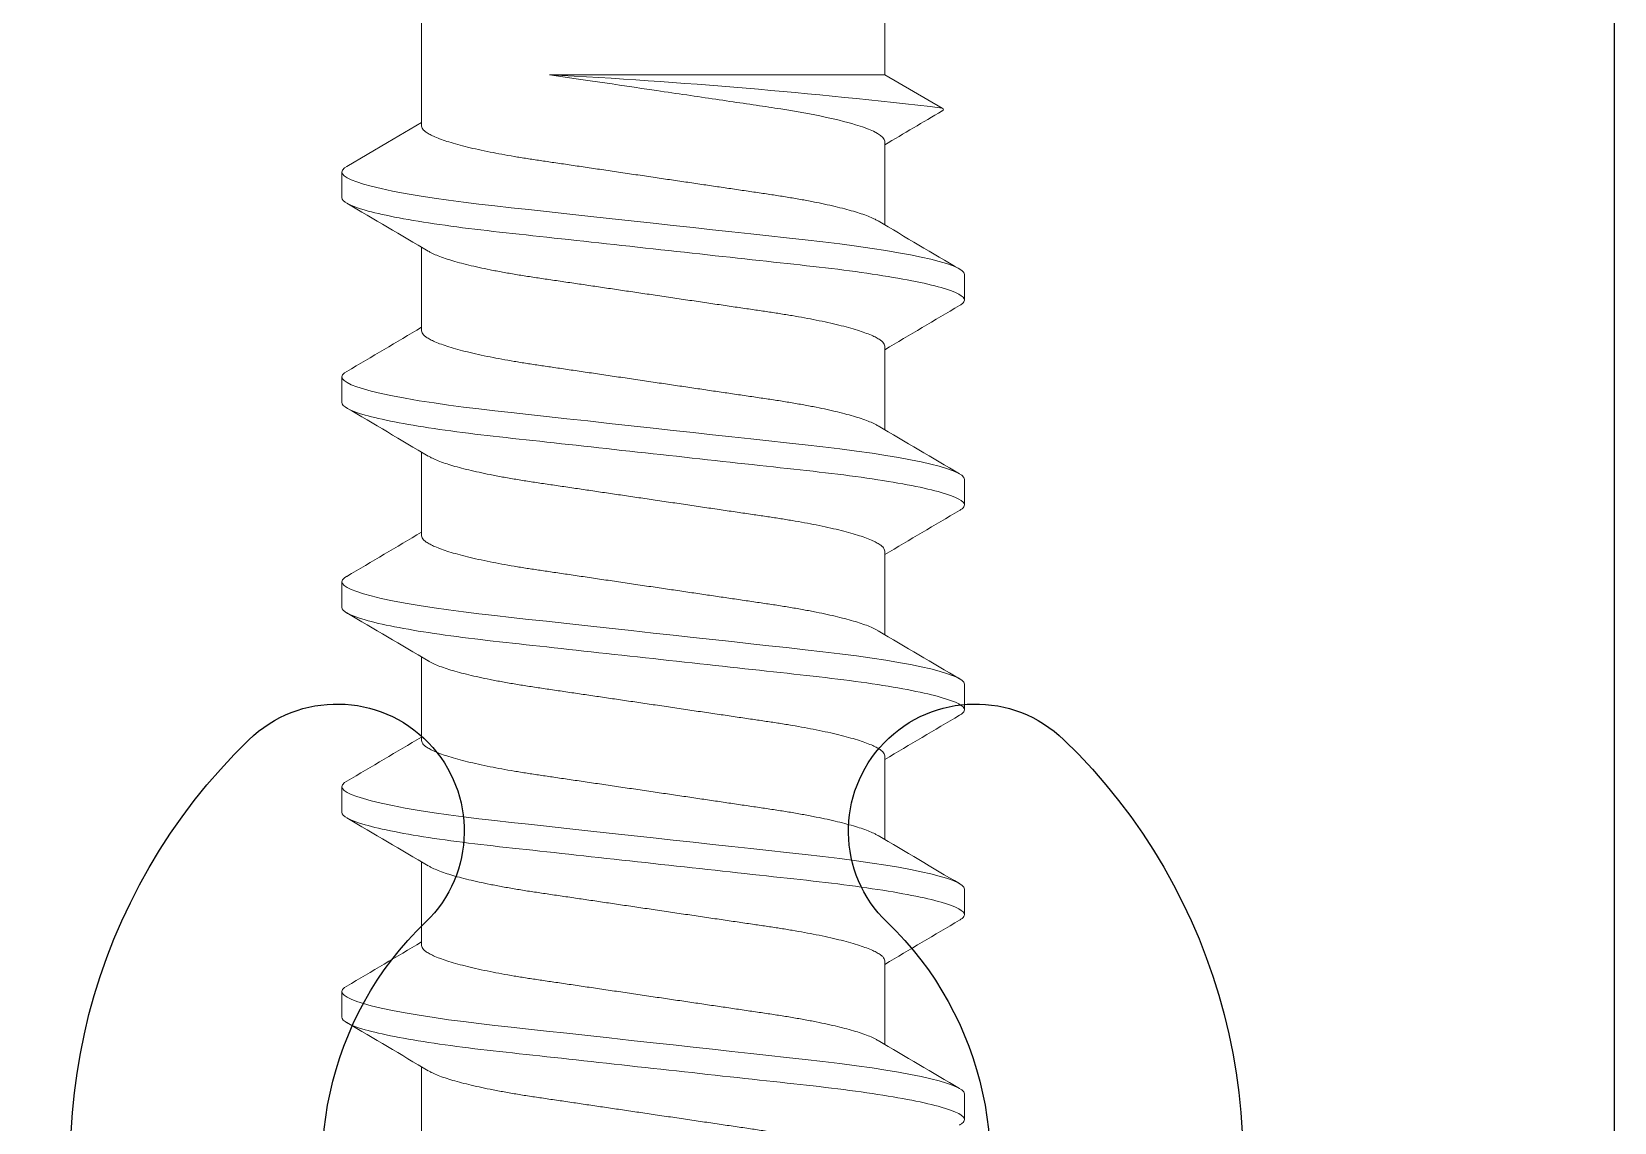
# Model space of a CAD drawing. Extents: x -82 to 113, y -82 to 93.
# Drawn here: x 6.5046 to 6.8909, y 88.2895 to 88.5556 of the extents above; entities that cross this region are included whole.
import ezdxf

# ---------------------------------------------------------------- set-up
doc = ezdxf.new("R2010")
doc.units = 0
doc.header["$MEASUREMENT"] = 0
doc.layers.get('0').update_dxf_attribs({"linetype": 'CONTINUOUS'})
doc.layers.add('Ballons', color=7, linetype='CONTINUOUS')
doc.layers.add('FRAME', color=1, linetype='CONTINUOUS')

# ---------------------------------------------------------------- blocks, each defined once
blk = doc.blocks.new('20355')
at = {"color": 7, "linetype": 'Continuous', "lineweight": 15}
for p, q in [((0.4342983944445109, 0.07598660130091162), (0.4280494863278079, 0.0759866012078021)), ((0.4842895713943562, 0.07598660204584462), (0.4780406632777101, 0.07598660195272089)), ((0.53428074834423, 0.07598660279076341), (0.5280318695554058, 0.07598660269763968)), ((0.5842719546219257, 0.0759866035356822), (0.578023017177486, 0.07598660344257269)), ((0.634263102244006, 0.07598660428061521), (0.6280142234551818, 0.07598660418749148)), ((0.4168143210555968, 0.05652674139855662), (-8.423057806794532e-10, 0.05652673518756046)), ((0.4668055273332925, 0.05652674214347542), (0.4464060922948647, 0.05652674183949102)), ((0.5167966749553727, 0.05652674288839421), (0.4963972399168881, 0.05652674258442403)), ((0.5667878812330684, 0.05652674363332721), (0.5463884461945838, 0.05652674332934282)), ((0.6167790288550918, 0.05652674437824601), (0.5963796524722795, 0.05652674407427583)), ((0.6667702351327875, 0.0565267451231648), (0.6463708000943598, 0.05652674481919462)), ((0.4043165375176727, 0.02526254465320221), (0.404316538736424, -0.05652672841151229)), ((8.423057806794532e-10, -0.05652673518754625), (0.404316538736424, -0.05652672841151229)), ((0.404316538736424, -0.05652672841151229), (0.4124272328839993, -0.07057488720502647)), ((0.4205379588424591, -0.0565267289210567), (0.4409376578312845, -0.05652672861708652)), ((0.4705291357923329, -0.05652672817613791), (0.4909285708307891, -0.05652672787216773)), ((0.5205203127422067, -0.05652672743121911), (0.5409197477806629, -0.05652672712724893)), ((0.5705115190199024, -0.05652672668628611), (0.5909108954027147, -0.05652672638231593)), ((0.6205026666419542, -0.05652672594136732), (0.6409021016804104, -0.05652672563739713)), ((0.4530450917312407, -0.07598658807850711), (0.4592939705200934, -0.07598658798538338)), ((0.503036239353321, -0.07598658733357411), (0.5092851767978175, -0.07598658724046459)), ((0.5530274456310167, -0.07598658658865531), (0.5592763244198693, -0.07598658649553158)), ((0.6030186519087124, -0.07598658584373652), (0.609267530697565, -0.07598658575061279)), ((0.6530097995307642, -0.07598658509880352), (0.6592586783196168, -0.075986585005694))]:
    blk.add_line(p, q, dxfattribs=at)
at = {"color": 7, "linetype": 'Continuous', "lineweight": 15, "flags": 128}
for points in [[(0.42671597965915, 0.07480295233422396), (0.4208356637440147, 0.0648011241985671), (0.4159386216527992, 0.05652674138549685)], [(0.4267135747784891, 0.07476025102702977), (0.427046797470922, 0.07530363689673436), (0.4275603276063293, 0.07581832549641376), (0.4280494863278079, 0.0759866012078021), (0.4284931576037252, 0.07584772665072137), (0.4289571237359269, 0.07542356571661912), (0.4294394490883633, 0.07470493146556123), (0.429937816763271, 0.07368573837470649), (0.430449704568133, 0.072363324944277), (0.4309722090486332, 0.07073868832011954), (0.4315023387669896, 0.06881657960917664), (0.4320904202672011, 0.06636898233705324), (0.4326794109347816, 0.06358835299525367), (0.4332649702519689, 0.06049618154443692), (0.4338427283730368, 0.05711844876786643), (0.4344085794027137, 0.05348487474590513), (0.4349093813237062, 0.04998704454179403), (0.4353945515185558, 0.04633075245541818), (0.4358617144333152, 0.04254282244487229), (0.4363089051036866, 0.03865032775476607), (0.4367496143274536, 0.03463479185815288), (0.4372103251278077, 0.03043310678393141), (0.4376897177525905, 0.0260608822647157), (0.4382360071458891, 0.02107883520260145), (0.4387988081044796, 0.01594602481165452), (0.4393743959947471, 0.010696848959725), (0.4399586355933138, 0.00536847516069372), (0.4405472743656276, 6.564647492268705e-09), (0.4410825364967081, -0.004881477691171199), (0.4416144845836243, -0.00973280561525769), (0.4421398632377702, -0.01452443905132839), (0.4426556223653222, -0.01922804778274667), (0.4431587998560929, -0.02381705438838821), (0.4436467562057089, -0.02826709478112832), (0.4441170572048065, -0.03255641138392207), (0.4446116123150432, -0.03706657930827362), (0.4450965185693576, -0.04138481130921434), (0.4456050630454627, -0.04558281757419991), (0.4461359259909727, -0.04962809554578484), (0.446685998656335, -0.05348486161661015), (0.4471998514548545, -0.05679821249540851), (0.4477238516762441, -0.05990244867945194), (0.4482549198990569, -0.0627748960972383), (0.4487898593904447, -0.06539533688236077), (0.4493253267785349, -0.06774648228446267), (0.4498580666751479, -0.06981435759693966), (0.4503847650362616, -0.07158856610737985), (0.4509534608343131, -0.07319317182920315), (0.4515071994382538, -0.07443090850824774), (0.4520423735261261, -0.07530362379731059), (0.452555903676938, -0.07581831238169912), (0.4530450917312407, -0.07598658807850711), (0.4530450917312407, -0.07598658807850711)], [(0.4767051036621979, 0.07476086032423268), (0.4770379744207673, 0.07530363764165315), (0.4775515045562315, 0.07581832624134677), (0.4780406632777101, 0.07598660195272089), (0.4784843345536274, 0.07584772739564016), (0.4789483006857722, 0.07542356646153792), (0.4794306260382371, 0.07470493221049423), (0.4799289937131448, 0.07368573911963949), (0.4804408815180068, 0.07236332568919579), (0.4809633859985354, 0.07073868906505254), (0.4814935157168634, 0.06881658035410965), (0.4820815972170749, 0.06636898308197203), (0.4826706172124773, 0.06358835374017247), (0.483256147201871, 0.06049618228936993), (0.483833905322939, 0.05711844951278522), (0.4843997563525875, 0.05348487549082392), (0.4849005582736083, 0.04998704528671283), (0.4853857284684295, 0.04633075320033697), (0.4858529207110109, 0.04254282318979108), (0.4863000820535603, 0.03865032849968486), (0.486740791277299, 0.03463479260307167), (0.4872015020776814, 0.0304331075288502), (0.4876809240302862, 0.02606088300964871), (0.4882271840957344, 0.02107883594752025), (0.4887899850543818, 0.01594602555658753), (0.4893655729446493, 0.0106968497046438), (0.4899498125431876, 0.005368475905612513), (0.4905384513155298, 7.309566285584879e-09), (0.4910737134466103, -0.004881476946252405), (0.4916056615334981, -0.009732804870338896), (0.4921310401876724, -0.01452443830640959), (0.4926467993152244, -0.01922804703781367), (0.4931500061337886, -0.02381705364345521), (0.4936379038277892, -0.02826709403620953), (0.4941082634825307, -0.03255641063898906), (0.4946027892648885, -0.03706657856335482), (0.495087695519203, -0.04138481056429555), (0.4955962399953364, -0.04558281682928111), (0.4961270736130245, -0.04962809480086605), (0.4966772049340307, -0.05348486087169135), (0.4971910284047283, -0.05679821175048971), (0.4977150579539682, -0.05990244793451893), (0.4982461261767526, -0.0627748953523195), (0.4987810070124681, -0.06539533613744197), (0.4993165330562306, -0.06774648153952967), (0.4998492436250501, -0.06981435685202086), (0.5003759713139573, -0.07158856536244684), (0.5009446377841869, -0.07319317108427015), (0.5014983470602772, -0.07443090776332895), (0.5020335798038218, -0.0753036230523918), (0.5025471099546337, -0.07581831163678032), (0.503036239353321, -0.07598658733357411), (0.503036239353321, -0.07598658733357411)], [(0.5266962806121, 0.07476086106916568), (0.5270291513706411, 0.07530363838657195), (0.5275426815061053, 0.07581832698626556), (0.5280318695554058, 0.07598660269763968), (0.5284754821756792, 0.07584772814055896), (0.5289395069634963, 0.07542356720645671), (0.5294217736602889, 0.07470493295541303), (0.5299201706630186, 0.07368573986455829), (0.530432058467909, 0.0723633264341288), (0.5309545629484091, 0.07073868980997133), (0.5314846926667656, 0.06881658109902844), (0.5320727741669486, 0.06636898382689083), (0.5326617941623226, 0.06358835448509126), (0.5332473534795668, 0.06049618303428872), (0.5338251116006347, 0.05711845025771822), (0.5343909626302832, 0.05348487623575693), (0.534891764551304, 0.04998704603164583), (0.5353769054182749, 0.04633075394525576), (0.5358440976609131, 0.04254282393472408), (0.5362912296756122, 0.03865032924460365), (0.5367319682272012, 0.03463479334800468), (0.5371927083553771, 0.03043310827376899), (0.5376721009801599, 0.0260608837545675), (0.5382183610456082, 0.02107883669243904), (0.5387811620042555, 0.01594602630150632), (0.5393567498944947, 0.01069685044956259), (0.5399410188208833, 0.005368476650545517), (0.5405296282654035, 8.054485078901052e-09), (0.541064919724306, -0.004881476201319401), (0.5415968678112222, -0.009732804125405892), (0.5421222464653681, -0.01452443756147659), (0.5426380055929201, -0.01922804629289487), (0.5431411537558404, -0.02381705289853642), (0.5436291101054849, -0.02826709329127652), (0.5440994111045541, -0.03255640989407027), (0.5445939368869688, -0.03706657781843603), (0.5450788431412548, -0.04138480981936254), (0.5455874462730321, -0.04558281608436232), (0.5461182798907203, -0.04962809405594726), (0.5466683525560825, -0.05348486012675835), (0.547182234682424, -0.05679821100557092), (0.54770620557602, -0.05990244718960014), (0.5482372737988328, -0.06277489460740071), (0.5487722132901638, -0.06539533539250897), (0.5493076806783108, -0.06774648079461087), (0.5498403912471019, -0.06981435610708786), (0.5503671189360375, -0.07158856461752805), (0.5509358440618826, -0.07319317033935135), (0.5514895533380297, -0.07443090701841015), (0.552024727425902, -0.075303622307473), (0.5525382575766855, -0.07581831089186153), (0.5530274456310167, -0.07598658658865531), (0.5530274456310167, -0.07598658658865531)], [(0.5766874868897958, 0.07476086181408448), (0.5770203576483368, 0.07530363913150495), (0.577533887783801, 0.07581832773118435), (0.578023017177486, 0.07598660344257269), (0.5784666884533749, 0.07584772888549196), (0.5789306545855482, 0.07542356795138971), (0.5794129799379846, 0.07470493370033182), (0.5799113769407143, 0.07368574060947708), (0.5804232060899608, 0.07236332717904759), (0.5809457692261049, 0.07073869055489013), (0.581475840288789, 0.06881658184394723), (0.5820639217890005, 0.06636898457182383), (0.5826529417844029, 0.06358835523002426), (0.5832385011016186, 0.06049618377920751), (0.583816259222715, 0.05711845100263702), (0.5843821102523634, 0.05348487698067572), (0.5848829121733274, 0.04998704677656463), (0.5853681116959706, 0.04633075469018877), (0.5858352452829649, 0.04254282467964288), (0.5862824359533079, 0.03865032998953666), (0.5867231745048969, 0.03463479409292347), (0.5871838559774574, 0.030433109018702), (0.5876632486022402, 0.02606088449948629), (0.5882095673233323, 0.02107883743737204), (0.5887723682819512, 0.01594602704642512), (0.5893479561721904, 0.01069685119449559), (0.5899321664429351, 0.005368477395464311), (0.5905208345430992, 8.799418083071942e-09), (0.5910560673463863, -0.004881475456400608), (0.591588015433274, -0.009732803380487098), (0.5921133940873915, -0.0145244368165578), (0.5926291532149719, -0.01922804554797608), (0.5931323600335361, -0.02381705215361762), (0.5936203163831806, -0.02826709254635773), (0.5940906173822782, -0.03255640914915148), (0.5945851431646645, -0.03706657707350303), (0.5950700494189505, -0.04138480907444375), (0.5955785938951124, -0.04558281533942932), (0.596109486168416, -0.04962809331101425), (0.5966595588338066, -0.05348485938183956), (0.5971733823044758, -0.05679821026063792), (0.5976974118537157, -0.05990244644466713), (0.5982284800765285, -0.0627748938624677), (0.5987634195678595, -0.06539533464759018), (0.5992988869560065, -0.06774648004967787), (0.5998315975247976, -0.06981435536216907), (0.6003583252137332, -0.07158856387260926), (0.6009269916839344, -0.07319316959443256), (0.6014807596157254, -0.07443090627347715), (0.6020159337035977, -0.07530362156254), (0.6025294638543812, -0.07581831014692852), (0.6030186519087124, -0.07598658584373652), (0.6030186519087124, -0.07598658584373652)], [(0.6266786345118476, 0.07476086255900327), (0.627011505270417, 0.07530363987642374), (0.6275250354058244, 0.07581832847611736), (0.6280142234551818, 0.07598660418749148), (0.6284578947310706, 0.07584772963041075), (0.6289218608632439, 0.07542356869630851), (0.6294041862157087, 0.07470493444526483), (0.6299025245627945, 0.07368574135441008), (0.6304144123676565, 0.07236332792396638), (0.6309369168481567, 0.07073869129982313), (0.6314670465664847, 0.06881658258888024), (0.6320551280666962, 0.06636898531674262), (0.6326441480620986, 0.06358835597494306), (0.6332297073793143, 0.06049618452414052), (0.6338074655004107, 0.05711845174755581), (0.6343733165300591, 0.05348487772559452), (0.6348741184510232, 0.04998704752148342), (0.6353592593180508, 0.04633075543510756), (0.6358264515606891, 0.04254282542456167), (0.6362736422310036, 0.03865033073445545), (0.6367143221269771, 0.03463479483784226), (0.6371750622551531, 0.03043310976362079), (0.6376544548799359, 0.0260608852444193), (0.6382007149453841, 0.02107883818229084), (0.6387635159040315, 0.01594602779135812), (0.6393391037942706, 0.01069685193941439), (0.6399233727206308, 0.005368478140383104), (0.6405119821651226, 9.544336876388115e-09), (0.641047273624082, -0.004881474711481815), (0.6415792217109697, -0.009732802635568305), (0.6421046003650872, -0.014524436071639), (0.642620359492696, -0.01922804480304308), (0.6431235076555879, -0.02381705140868462), (0.6436114640052608, -0.02826709180143894), (0.64408176500433, -0.03255640840421847), (0.6445763494423602, -0.03706657632858423), (0.6450612556966746, -0.04138480832952496), (0.6455698001728081, -0.04558281459451052), (0.6461006337904962, -0.04962809256609546), (0.64665070645583, -0.05348485863692076), (0.6471645885821715, -0.05679820951571912), (0.647688559475796, -0.05990244569974834), (0.6482196276985519, -0.06277489311754891), (0.6487545671899397, -0.06539533390267138), (0.6492900345780868, -0.06774647930475908), (0.6498228038025218, -0.06981435461725027), (0.650349472835785, -0.07158856312767625), (0.6509181979616301, -0.07319316884949956), (0.6514719072377488, -0.07443090552855836), (0.6520071399812934, -0.07530362081762121), (0.652520611476433, -0.07581830940200973), (0.6530097995307642, -0.07598658509880352), (0.6530097995307642, -0.07598658509880352)], [(0.4124272328839993, -0.07057488720502647), (0.4125849872354479, -0.07078199294157628), (0.4127456743670734, -0.07086218986529502), (0.4129100861300685, -0.07081442950658356), (0.4130767561333073, -0.07063786135866224), (0.4131373474095597, -0.07052767673482663)]]:
    blk.add_lwpolyline(points, dxfattribs=at)
at = {"color": 7, "linetype": 'Continuous', "lineweight": 15}
for centre, radius, start, end in [((3.950664086767091, 2.134790810009804), 4.074187176068519, 210.3724644400422, 210.6974167952904), ((-3.137927356165761, 2.193385494482101), 4.189746358580114, 329.3347694640082, 329.6249083906553), ((3.998131282663735, 2.133307157005746), 4.071259430536352, 210.3724101308716, 210.6975963778905), ((-3.084870395662193, 2.191583935309595), 4.186190429628003, 329.3345779057491, 329.6249634931722), ((4.05826004814628, 2.139287016240246), 4.083029260232426, 210.3728788266261, 210.6971276821357), ((-3.039296246169499, 2.194187882412336), 4.191317881105404, 329.3347555278266, 329.6247858710908), ((4.100031762326239, 2.134438599903575), 4.073486385000523, 210.3724990199475, 210.6975074888119), ((-2.986608110919576, 2.192586391643374), 4.188181291119223, 329.334783583213, 329.625030727383), ((4.151239751147926, 2.135146015319691), 4.074893854804303, 210.3724300851191, 210.6973258766211), ((1.90923714109789, 0.104361685329053), 1.506997911656548, 183.0087171146988, 186.6660845786359), ((3.724606073505015, -2.015752133251638), 3.840529266729771, 149.3265356551774, 149.5691526368848), ((-2.910899728826308, -2.044895750817318), 3.89723245634485, 30.36495558921576, 30.70495009202316), ((4.076613263186545, -2.194187866950244), 4.191317881095722, 149.3347555278266, 149.6247858710914), ((-3.015708818750284, -2.136199488007662), 4.076952277003071, 30.37263716815545, 30.69736934060961), ((4.126604440146735, -2.194187866211337), 4.191317881107646, 149.3347555278266, 149.6247858710914), ((-2.97050053722046, -2.139020782516894), 4.08250527878244, 30.37285801822129, 30.69714849053656), ((4.167357166020764, -2.188741590136686), 4.180593577097903, 149.3343835255994, 149.6251578733167), ((-2.912296442866364, -2.134176225593478), 4.07297000276562, 30.37247841716533, 30.69752809159603), ((4.226586794046455, -2.194187864721499), 4.191317881107645, 149.3347555278266, 149.6247858710914), ((-2.870518183350669, -2.139020781044678), 4.082505278817208, 30.37285801822402, 30.69714849053565)]:
    blk.add_arc(centre, radius, start, end, dxfattribs=at)
for points, knots in [([(0.4342983857945057, 0.07598660192594764), (0.4352003364849963, 0.07598660183671768), (0.4362517033635811, 0.0741372615970306), (0.4384543890491273, 0.06643429671899526), (0.4395995643702406, 0.06058868375932036), (0.4411864208780685, 0.04993296934051727), (0.441693735842648, 0.04607973038541502), (0.4426415666032995, 0.0380431184808856), (0.4430825855303056, 0.03386800320623706), (0.4445670298356958, 0.02032987300287914), (0.4456799240013538, 0.01018027960806478), (0.4479124404028028, -0.0101802671729132), (0.4490253345643396, -0.02032986053015406), (0.4505097788594696, -0.03386799064006141), (0.4509507977824967, -0.03804310587932491), (0.4518986285507651, -0.04607971774589714), (0.4524059435186416, -0.04993295667395614), (0.4539928000337738, -0.06058867098883525), (0.4551379753562799, -0.06643428384762728), (0.457340661036767, -0.07413724850347592), (0.4583920279089, -0.07598658862386287), (0.4592939785911199, -0.0759865886104194)], [0, 0, 0, 0, 0.125, 0.125, 0.25, 0.25, 0.3125, 0.3125, 0.375, 0.375, 0.5, 0.5, 0.6250000000000001, 0.6250000000000001, 0.6875000000000001, 0.6875000000000001, 0.7500000000000001, 0.7500000000000001, 0.8750000000000001, 0.8750000000000001, 1, 1, 1, 1]), ([(0.484289566976372, 0.07598660267086643), (0.4851915176643615, 0.07598660263187185), (0.4862428845419799, 0.07413726244377017), (0.488445570229203, 0.0664342976472625), (0.4895907455530164, 0.06058868471676249), (0.4911776020663297, 0.04993297031730037), (0.491684917032984, 0.0460797313647987), (0.4926327477978418, 0.03804311945887662), (0.4930737667243079, 0.03386800418824976), (0.4945582110291866, 0.02032987398959563), (0.4956711051957541, 0.01018028058629739), (0.4979036216011536, -0.01018026623057722), (0.4990165157656463, -0.0203298596146908), (0.5005009600652954, -0.03386798976561067), (0.5009419789897436, -0.03804310501816133), (0.5018898097584952, -0.04607971690469981), (0.5023971247268264, -0.04993295584338853), (0.5039839812438913, -0.0605886701897731), (0.5051291565683869, -0.06643428306875876), (0.5073318422530235, -0.07413724775176433), (0.508383209127345, -0.07598658787892987), (0.5092851598111281, -0.07598658786550061)], [0, 0, 0, 0, 0.1249999999999999, 0.1249999999999999, 0.2499999999999998, 0.2499999999999998, 0.3124999999999998, 0.3124999999999998, 0.3749999999999998, 0.3749999999999998, 0.4999999999999998, 0.4999999999999998, 0.6249999999999998, 0.6249999999999998, 0.6874999999999999, 0.6874999999999999, 0.7499999999999999, 0.7499999999999999, 0.875, 0.875, 1, 1, 1, 1]), ([(0.5342807481582099, 0.07598660341579944), (0.5351826988437836, 0.07598660342702601), (0.5362340657203788, 0.07413726329049553), (0.5384367514093071, 0.06643429857554395), (0.5395819267357922, 0.06058868567420461), (0.5411687832546193, 0.04993297129408347), (0.5416760982232915, 0.04607973234418239), (0.5426239289923842, 0.03804312043686764), (0.5430649479183103, 0.03386800517026245), (0.5445493922226774, 0.02032987497631211), (0.5456622863902112, 0.01018028156451578), (0.547894802799533, -0.01018026528824123), (0.5490076969669531, -0.02032985869922754), (0.5504921412710928, -0.03386798889115994), (0.5509331601969336, -0.03804310415699774), (0.5518809909662536, -0.04607971606351668), (0.5523883059350112, -0.04993295501283512), (0.5539751624539804, -0.06058866939071095), (0.5551203377804654, -0.06643428228987602), (0.5573230234693369, -0.07413724700005275), (0.5583743903457616, -0.07598658713401107), (0.5592763410311363, -0.0759865871205676)], [0, 0, 0, 0, 0.1250000000000001, 0.1250000000000001, 0.2500000000000003, 0.2500000000000003, 0.3125000000000002, 0.3125000000000002, 0.3750000000000002, 0.3750000000000002, 0.5000000000000002, 0.5000000000000002, 0.6250000000000002, 0.6250000000000002, 0.6875000000000002, 0.6875000000000002, 0.7500000000000002, 0.7500000000000002, 0.8750000000000002, 0.8750000000000002, 1, 1, 1, 1]), ([(0.5842719296021812, 0.07598660416071823), (0.5851738803020794, 0.07598660387716905), (0.5862252471845864, 0.07413726343797578), (0.5884279328635955, 0.0664342982445163), (0.5895731081743065, 0.06058868517206406), (0.5911599646608465, 0.04993297067839819), (0.5916672796174964, 0.04607973171326307), (0.5926151103617769, 0.03804311981411956), (0.5930561292908862, 0.03386800452389593), (0.5945405735982945, 0.02032987430234812), (0.5956534677603145, 0.01018028094037504), (0.5978859841465578, -0.01018026570174868), (0.5989988782967259, -0.02032985895503714), (0.6004833225744619, -0.03386798890630871), (0.6009243414920036, -0.03804310409419998), (0.6018721722583109, -0.04607971588350779), (0.6023794872243684, -0.04993295477044057), (0.6039663437322247, -0.06058866896349002), (0.6051115190469432, -0.06643428174419341), (0.6073142047112015, -0.07413724629495277), (0.6083655715750922, -0.07598658638909228), (0.6092675222511446, -0.07598658637564881)], [0, 0, 0, 0, 0.1249999999999999, 0.1249999999999999, 0.2499999999999998, 0.2499999999999998, 0.3124999999999997, 0.3124999999999997, 0.3749999999999997, 0.3749999999999997, 0.4999999999999995, 0.4999999999999995, 0.6249999999999994, 0.6249999999999994, 0.6874999999999994, 0.6874999999999994, 0.7499999999999996, 0.7499999999999996, 0.8749999999999998, 0.8749999999999998, 1, 1, 1, 1]), ([(0.6342631105219425, 0.07598660490563702), (0.6351650612183732, 0.07598660501733434), (0.6362164280771765, 0.07413726498396045), (0.6384191137694586, 0.06643430043210685), (0.6395642891013438, 0.06058868758908886), (0.64115114563117, 0.04993297324767809), (0.6416584606039635, 0.04607973430296397), (0.6426062913814974, 0.03804312239283547), (0.6430473103063719, 0.03386800713428784), (0.6445317546097158, 0.0203298769497593), (0.6456446487790402, 0.01018028352098099), (0.6478771651962631, -0.01018026340356926), (0.648990059369595, -0.02032985686830102), (0.650474503682716, -0.03386798714225847), (0.650915522611399, -0.03804310243467057), (0.6518633533817138, -0.04607971438112202), (0.6523706683513808, -0.0499329533517141), (0.6539575248741301, -0.06058866779257244), (0.6551027002046226, -0.06643428073212476), (0.6573053859018785, -0.0741372454966438), (0.6583567527825949, -0.07598658564415928), (0.6592587034711528, -0.07598658563073002)], [0, 0, 0, 0, 0.1249999999999999, 0.1249999999999999, 0.2499999999999998, 0.2499999999999998, 0.3124999999999997, 0.3124999999999997, 0.3749999999999997, 0.3749999999999997, 0.4999999999999998, 0.4999999999999998, 0.6249999999999998, 0.6249999999999998, 0.6874999999999998, 0.6874999999999998, 0.7499999999999999, 0.7499999999999999, 0.8749999999999999, 0.8749999999999999, 1, 1, 1, 1]), ([(0.4399726551893366, -0.05487107416300319), (0.4398427461170229, -0.05465324347213141), (0.439514691144069, -0.05410316301878026), (0.438974517681487, -0.05287802031071465), (0.4383689178583552, -0.05127207705712067), (0.4377690048289651, -0.04941243975650877), (0.4371800310410947, -0.04734464281804662), (0.4365944872990326, -0.04504432116637247), (0.4360167508887685, -0.04253175269261078), (0.4354396619087879, -0.03977502312999093), (0.4348680008864392, -0.03678617652184357), (0.4343072837540944, -0.03358234007551175), (0.4337699354831841, -0.03025046489318584), (0.4332602996555295, -0.02678414625688674), (0.4327271122723459, -0.02316932532907856), (0.4321804925147603, -0.01945980070155429), (0.4316233198305781, -0.01568015462980554), (0.4310605485656538, -0.01186182783878564), (0.4304849509730673, -0.007957054688915832), (0.4299007473206871, -0.003993408551508537), (0.4293002666750567, 8.061227700295603e-05), (0.4286879144105455, 0.004234773814886239), (0.4280690091213728, 0.008434023396944212), (0.4274603427053023, 0.01256323875560383), (0.4268667963854966, 0.01658979908532388), (0.42629298897495, 0.02048384158786121), (0.4257522607842645, 0.02414944202648428), (0.4252469999075856, 0.02758705775248416), (0.424764168927851, 0.03082643276047747), (0.4242540280575042, 0.03395026613480923), (0.4237235006791025, 0.03695972749355292), (0.4231620525228266, 0.03988756375358093), (0.422572801535182, 0.04269483257363049), (0.4219591274895151, 0.04534001968329449), (0.4213373039876274, 0.0477434554404681), (0.4207124301597958, 0.04988269265436429), (0.4200898928119159, 0.05173955371698469), (0.4194862924225617, 0.05327142369972648), (0.4189060506875819, 0.0544891595784236), (0.4183522012961589, 0.05541106148831432), (0.4178173119175028, 0.05605639761213865), (0.4173026716032666, 0.0564538911087169), (0.4169762255088187, 0.05650258910384309), (0.4168143210555968, 0.05652674139855662)], [0, 0, 0, 0, 0.01679358696882447, 0.04240827542105716, 0.06818312441421996, 0.0925660290556951, 0.1169624706840342, 0.1413089107048787, 0.1655427252015657, 0.1896030428780315, 0.2148666065344953, 0.2398046481402562, 0.2643574432301309, 0.2885572543495509, 0.3130505195673046, 0.3379370189519944, 0.3617094181079563, 0.385725351927288, 0.4099273896177598, 0.4342551163082801, 0.4586462156452162, 0.4845135258516144, 0.5103052427483848, 0.5359472362474925, 0.5613679432358053, 0.5864996284119904, 0.611279540391068, 0.634270335885189, 0.6571123203248924, 0.6803180144503366, 0.703860433347831, 0.7276891134588782, 0.7532131543967221, 0.7789282671747804, 0.8047615827538753, 0.8306381802570689, 0.8564822756597011, 0.8822188047837252, 0.906320882849566, 0.9302034094766611, 0.9538108917258324, 0.9770920147367664, 0.9999999999999999, 0.9999999999999999, 0.9999999999999999, 0.9999999999999999]), ([(0.4473719161158272, 0.05486915541521853), (0.4475014678189382, 0.0546519202192286), (0.447829176720802, 0.05410241059612986), (0.4483689303886536, 0.05287800696635259), (0.4489745318231257, 0.05127209564599866), (0.4495744879767187, 0.04941245240091519), (0.4501634628820455, 0.04734465796971676), (0.450748959989113, 0.04504433256407481), (0.4513267085405914, 0.04253176616207099), (0.4519037942287696, 0.03977503628503598), (0.4524754560815722, 0.03678618975314407), (0.4530361733221184, 0.03358235332930803), (0.453573520357736, 0.03025047798443836), (0.454083160957623, 0.02678415996811623), (0.4546163303900244, 0.02316933551078648), (0.4551630180078519, 0.01945981966547095), (0.4557201112868086, 0.01568016170745068), (0.4562829608679237, 0.01186184704596371), (0.456858495337741, 0.00795706504065663), (0.4574426997757826, 0.003993418880639865), (0.4580432423688876, -8.059280990835305e-05), (0.4586555162914578, -0.004234767276543039), (0.4592745005068934, -0.00843400396260563), (0.4598831029100268, -0.01256322855115855), (0.4604766544891277, -0.01658978792104904), (0.4610505034916912, -0.02048382624239764), (0.4615912333567849, -0.02414942673853204), (0.4620964507707868, -0.02758704638056031), (0.462579277868258, -0.03082642171290217), (0.4630894774451804, -0.03395024869777785), (0.4636199455272276, -0.03695971645741736), (0.4641813984047758, -0.03988755207019778), (0.4647706950577799, -0.04269481746311499), (0.4653843523300907, -0.04534000697645979), (0.4660061967790909, -0.04774344038159484), (0.4666310029396357, -0.04988268238804494), (0.4672536172374748, -0.05173953788228403), (0.4678571504549893, -0.05327141170744198), (0.4684374132163214, -0.05448914608496125), (0.4689912413092259, -0.05541104888114035), (0.4695261949621283, -0.05605638364399113), (0.4700407732505596, -0.05645387813856928), (0.4703672273073494, -0.05650257595682717), (0.4705291357923329, -0.05652672817613791)], [0, 0, 0, 0, 0.0167472081198769, 0.04236308016114575, 0.06813914563636113, 0.09252322685814053, 0.1169208199125615, 0.1412683832786005, 0.1655033415259417, 0.1895647947646233, 0.2148295507722734, 0.2397687693657268, 0.2643227232610159, 0.2885236765262505, 0.3130180977398184, 0.3379057956387836, 0.3616792921927898, 0.3856963845423576, 0.4098995390499033, 0.4342284139234025, 0.458620690244456, 0.4844891954887066, 0.5102821553296161, 0.5359253336551553, 0.5613472404112658, 0.5864801361375269, 0.6112612176411358, 0.6342530752153961, 0.6570961377162794, 0.680302950506124, 0.7038464564081068, 0.7276762611488928, 0.753201531894971, 0.7789178583357429, 0.8047523931563073, 0.8306301861182774, 0.8564755270356006, 0.882213245270501, 0.9063164608695008, 0.9302001146677006, 0.9538087353517272, 0.9770909335604605, 1, 1, 1, 1]), ([(0.4899626883541544, -0.05486907546028874), (0.4898331597719334, -0.05465186035542047), (0.4895054897019406, -0.05410236859532347), (0.4889656791641812, -0.05287799441644836), (0.4883601453175572, -0.05127208049022158), (0.4877601688332049, -0.04941243880283253), (0.4871712114477589, -0.04734464233068536), (0.4865856635549051, -0.04504432032803152), (0.4860079271827829, -0.04253175206427784), (0.4854308422082454, -0.0397750220060118), (0.4848591646357079, -0.03678617821275054), (0.4842985097930352, -0.03358233507302089), (0.4837611031034044, -0.03025046622454397), (0.483251467098313, -0.02678414783497374), (0.4827183386892955, -0.02316931970183589), (0.4821716561089602, -0.0194598029017925), (0.4816145035966315, -0.01568015296990666), (0.4810517116150663, -0.01186183045501821), (0.4804761781307434, -0.007957048113496512), (0.4798919109774999, -0.003993411162724669), (0.479291447721522, 8.061361256750388e-05), (0.4786790893173531, 0.004234774273228936), (0.4780601900170609, 0.008434024679203844), (0.477451506236747, 0.01256323631308476), (0.4768580233751152, 0.01658980524791787), (0.476284152985869, 0.0204838393496658), (0.475743440949401, 0.02414944320153722), (0.4752381760298761, 0.02758705838668618), (0.4747553461026826, 0.03082643353549486), (0.4742452049457597, 0.03395026687148572), (0.4737146776457735, 0.03695972824073124), (0.4731532294678118, 0.03988756449784603), (0.4725639784864768, 0.04269483331873403), (0.471950304438792, 0.04534002042817065), (0.4713284809384959, 0.0477434561854011), (0.4707036071062305, 0.04988269339928308), (0.470081069774551, 0.05173955446191769), (0.4694774693262502, 0.05327142444461685), (0.4688972277969867, 0.05448916032345608), (0.4683433776581296, 0.05541106223284942), (0.4678084910216853, 0.05605639835853538), (0.4672938408555183, 0.05645389171822046), (0.466967419456978, 0.0565025898119984), (0.4668055273332925, 0.05652674214347542)], [0, 0, 0, 0, 0.01674559102140189, 0.04236153047166103, 0.06813761265077502, 0.09252173392424135, 0.1169193670525429, 0.141266996131317, 0.1655019941854056, 0.1895634869458465, 0.214828284451722, 0.2397675199518047, 0.2643215375045893, 0.2885225305207169, 0.3130169687540183, 0.3379047075318781, 0.3616782677101372, 0.385695374445777, 0.4098985687078312, 0.4342275092263994, 0.4586197998023853, 0.4844883733446261, 0.5102813498853308, 0.5359245957160185, 0.5613465192600409, 0.5864794562679423, 0.6112605784753247, 0.6342524968189326, 0.6570955968403269, 0.6803024243107114, 0.7038459929984768, 0.7276758368805317, 0.7532011243892601, 0.7789174930699774, 0.8047520703246482, 0.8306299316172676, 0.8564752892219525, 0.8822130752945903, 0.9063163304839456, 0.9302000235118631, 0.9538086587289403, 0.9770909187686925, 1, 1, 1, 1]), ([(0.4973630637379074, 0.05486915616015153), (0.4974926137247166, 0.05465192087719117), (0.4978203184811889, 0.05410241070551081), (0.4983601183657527, 0.05287800874802429), (0.4989657051745837, 0.0512720961980051), (0.499565668526543, 0.04941245342884315), (0.5001546291082946, 0.04734465703977264), (0.5007401773058291, 0.04504433513864115), (0.5013179093035376, 0.04253176638947309), (0.5018950114288145, 0.03977503911259817), (0.502466621274408, 0.03678618821420798), (0.5030273577290814, 0.03358235489608319), (0.5035646797364848, 0.03025047566470107), (0.5040744008943534, 0.02678416802393713), (0.5046074444856004, 0.02316932866236243), (0.5051542077700901, 0.0194598231838512), (0.5057112955875311, 0.01568016488479884), (0.5062740937338219, 0.01186184296672366), (0.5068496676753966, 0.007957065048600498), (0.5074339398601353, 0.003993428902973051), (0.5080343409443913, -8.060503334661462e-05), (0.5086467723807573, -0.00423475350905278), (0.5092656141809755, -0.00843401241098718), (0.5098742817774848, -0.01256322738319682), (0.5104678855422264, -0.01658977995194277), (0.5110416354182234, -0.02048383018812672), (0.5115823646942772, -0.02414943013586424), (0.512087673279126, -0.02758704152343228), (0.5125704891060252, -0.0308264193604515), (0.5130806451399792, -0.03395024998835083), (0.5136111255511651, -0.0369597153830199), (0.5141725725084711, -0.03988755160352753), (0.5147618805365823, -0.04269481494463889), (0.5153754967493569, -0.04534000752225609), (0.5159973205520032, -0.04774344285118559), (0.5166222515621257, -0.04988267602934116), (0.5172447321339462, -0.05173954101626066), (0.5178483304438828, -0.05327141057398421), (0.5184286321581908, -0.05448914413179295), (0.5189824198135113, -0.05541104823204535), (0.5195173252460279, -0.05605638351804032), (0.5200319613736042, -0.05645387717230221), (0.52035840801679, -0.05650257514676582), (0.5205203127422067, -0.05652672743121911)], [0, 0, 0, 0, 0.01674720769571737, 0.04236310442221104, 0.06813916924459143, 0.09252324984879086, 0.1169208422852896, 0.1412684307556606, 0.1655033883891988, 0.1895648410184717, 0.2148295717144396, 0.239768789676253, 0.2643227429496597, 0.2885237182567145, 0.3130180924248626, 0.3379058136539236, 0.3616793096058142, 0.3856963762843155, 0.40989955561269, 0.434228455554025, 0.458620679638205, 0.4844892358445524, 0.5102821437014293, 0.5359253467628082, 0.5613472778446604, 0.5864801240894232, 0.6112612049653972, 0.6342531079674745, 0.6570961698898075, 0.6803029586544846, 0.7038464639601768, 0.7276762680974211, 0.7532015381970161, 0.778917838464769, 0.8047523726310175, 0.8306302165896556, 0.8564755053246752, 0.8822132484703245, 0.9063164886936288, 0.9302001170912372, 0.9538087129324486, 0.9770909341406826, 1, 1, 1, 1]), ([(0.5399538653040281, -0.05486907471536995), (0.5398243362464541, -0.05465185963936392), (0.5394966649738819, -0.05410236795228229), (0.5389568669784524, -0.05287799253898129), (0.5383512815928384, -0.05127208106404169), (0.5377513247295838, -0.04941243742214851), (0.5371623375833963, -0.04734464492756274), (0.5365768909989583, -0.04504431602457259), (0.5359991260864376, -0.04253175196274128), (0.5354220566266576, -0.03977501950632245), (0.5348503434351812, -0.03678617726140487), (0.5342896429709185, -0.03358233802663335), (0.5337522797885299, -0.03025046549275601), (0.5332426873602572, -0.02678414325889378), (0.5327095159078965, -0.02316931876606532), (0.5321627875273975, -0.0194598068296159), (0.5316056882714975, -0.01568014993233646), (0.5310429019289984, -0.0118618263588246), (0.5304672921666906, -0.007957056490170089), (0.5298831539465709, -0.0039934007625817), (0.5292825945852826, 8.060706760204539e-05), (0.5286703212493364, 0.004234781636270668), (0.5280513525506478, 0.008434021908271916), (0.527442687244644, 0.01256323764567924), (0.5268491985695505, 0.01658980575787439), (0.5262753329077157, 0.020483840449387), (0.5257346083679408, 0.02414944165550992), (0.5252293863339901, 0.02758706076490114), (0.5247465723974756, 0.03082643864594559), (0.5242363229072566, 0.03395026123314437), (0.5237058674902357, 0.03695973143599929), (0.5231444140586348, 0.03988756691722983), (0.522555105756453, 0.04269483032099686), (0.5219414977719339, 0.04534002345381793), (0.5213196415409129, 0.04774345487913934), (0.5206948338822599, 0.04988269698220904), (0.5200722373525934, 0.05173955389199136), (0.5194686355170859, 0.05327142436000543), (0.5188884536027274, 0.05448916254447056), (0.5183345425164134, 0.0554110622679076), (0.5177996691807891, 0.05605639922855232), (0.5172850246826783, 0.05645389256768851), (0.5169585791365989, 0.05650259058346307), (0.5167966749553727, 0.05652674288839421)], [0, 0, 0, 0, 0.01674559066949961, 0.04236152958144942, 0.06813763685305825, 0.09252175761410145, 0.1169193902296959, 0.1412669673560159, 0.1655019649008152, 0.189563457155613, 0.2148282788036133, 0.2397675378364966, 0.2643215315465013, 0.2885225014005297, 0.3130169623322799, 0.3379047245476035, 0.3616782596507985, 0.3856953658817279, 0.4098985850690296, 0.4342274737094768, 0.4586197895830827, 0.4844883367736195, 0.510281338438317, 0.5359245837301215, 0.5613465067399117, 0.586479443219654, 0.6112605649062703, 0.6342524597622766, 0.6570955593036318, 0.6803024331625472, 0.7038459772407846, 0.7276758206220643, 0.7532011327578672, 0.7789174753764254, 0.8047520520881924, 0.8306298870115092, 0.8564752698375572, 0.882213055369325, 0.906316284818622, 0.930200002141647, 0.9538086368625975, 0.9770908964130818, 1, 1, 1, 1]), ([(0.5473542700156031, 0.05486915690507033), (0.5474838200217675, 0.05465192162381527), (0.5478115248271536, 0.05410241145641237), (0.5483513241931348, 0.0528780094535648), (0.5489569130905068, 0.05127209708621194), (0.549556869060325, 0.0494124536713656), (0.5501458564414747, 0.04734466111708002), (0.5507313029631007, 0.04504433223003446), (0.5513090678923334, 0.04253176816396831), (0.5518861373475943, 0.03977503570868635), (0.5524578505402928, 0.03678619346344192), (0.5530185510042713, 0.03358235422874145), (0.5535559141867736, 0.0302504816948499), (0.5540655066149611, 0.02678415946100188), (0.5545986780673218, 0.02316933496817342), (0.5551454064478492, 0.01945982303170979), (0.5557025057037777, 0.01568016613444456), (0.5562652920462767, 0.0118618425609327), (0.5568409018086413, 0.007957072692278189), (0.5574250400284768, 0.003993416964675589), (0.5580255993907315, -8.059086542289151e-05), (0.5586378727228407, -0.004234765434503629), (0.5592568414360812, -0.008434005704941683), (0.5598655066881975, -0.01256322144813282), (0.5604589955617598, -0.01658978953899748), (0.5610328604957999, -0.02048382430872664), (0.5615735876444887, -0.02414942523445518), (0.5620788006625332, -0.02758704531279932), (0.5625616473468824, -0.03082641743979764), (0.5630717709541102, -0.0339502537590306), (0.5636023533043897, -0.03695971032522039), (0.564163772013643, -0.03988755157880064), (0.5647530904153371, -0.042694813878839), (0.5653666956099244, -0.04534000731655397), (0.5659885525939785, -0.04774343865959452), (0.566613360050269, -0.04988268078477631), (0.5672359566340788, -0.05173953768864692), (0.5678395584553186, -0.05327140815820997), (0.5684197403733151, -0.05448914634229141), (0.5689736514586627, -0.05541104606581371), (0.5695085247944576, -0.05605638302644422), (0.5700231692925968, -0.05645387636559462), (0.5703496148386478, -0.05650257438135498), (0.5705115190199024, -0.05652672668628611)], [0, 0, 0, 0, 0.0167472077105502, 0.04236310445973161, 0.0681391693049416, 0.09252324993073775, 0.1169208423888452, 0.1412683794400675, 0.1655033370950703, 0.1895647897456541, 0.2148295698088104, 0.2397687877927122, 0.2643227410878661, 0.2885236711081062, 0.313018091722994, 0.3379058129740978, 0.3616793089470443, 0.3856963756468172, 0.4098995549966283, 0.4342284035927382, 0.4586206793176082, 0.4844891839295941, 0.5102821431400852, 0.5359253462241761, 0.5613472273905401, 0.5864801225025158, 0.6112612034004381, 0.6342530604127432, 0.6570961223553081, 0.6803029111405392, 0.7038464646978498, 0.7276762688562, 0.7532015389784024, 0.7789178392689319, 0.8047523734580618, 0.8306301657875402, 0.8564755060731647, 0.8822132492416097, 0.9063164390179951, 0.9302001170294162, 0.9538087128915375, 0.9770909341203923, 1, 1, 1, 1]), ([(0.5899450715817238, -0.05486907397045115), (0.5898155425434766, -0.05465185889273982), (0.5894878713198182, -0.05410236720138073), (0.5889480728059198, -0.05287799183344077), (0.5883424895085341, -0.05127208017586327), (0.587742525263991, -0.0494124371795408), (0.5871535649139332, -0.04734464085058221), (0.5865680166659502, -0.04504431893199978), (0.5859902846391662, -0.04253175019263722), (0.5854131826816911, -0.03977502289369284), (0.5848415721669369, -0.0367861720770577), (0.5842808381950988, -0.03358233845723646), (0.5837435071311745, -0.03025046032588818), (0.5832338190073756, -0.02678414643659721), (0.5827006491423674, -0.02316932235811464), (0.5821540114671961, -0.01945980131802116), (0.5815968915483154, -0.01568014952970032), (0.5810341022128114, -0.01186182651809986), (0.5804585253321761, -0.007957048975967496), (0.5798742560089067, -0.003993412429977639), (0.5792738462393743, 8.062025477784118e-05), (0.5786614480622347, 0.004234776399414386), (0.5780424798616934, 0.008434017042418418), (0.5774339381618177, 0.01256325005282122), (0.5768403014808712, 0.01658979515583781), (0.5762665603849371, 0.02048384665278036), (0.5757258288390119, 0.02414944627417981), (0.575220520789486, 0.02758705774009229), (0.5747377049203521, 0.0308264355655723), (0.5742275485286257, 0.03395026616294672), (0.5736970696227104, 0.03695973169430999), (0.573135616790239, 0.03988756737922472), (0.5725463319329265, 0.04269483477850144), (0.5719326253323516, 0.04534002066745302), (0.5713107926762291, 0.04774345605375174), (0.5706859880109505, 0.04988269796322697), (0.5700633559456492, 0.05173955204207914), (0.5694598913459288, 0.05327142922430994), (0.5688795477377369, 0.05448915979491176), (0.5683258026382418, 0.0554110656638187), (0.5677907686679475, 0.05605639822887554), (0.5672762565893095, 0.05645389387886723), (0.5669497940216957, 0.05650259149962267), (0.5667878812330684, 0.05652674363332721)], [0, 0, 0, 0, 0.01674559062902022, 0.04236152947904823, 0.06813763668834806, 0.09252175739044714, 0.1169193899470648, 0.1412670184553267, 0.1655020159415423, 0.1895635081381759, 0.2148282803802104, 0.2397675393528076, 0.2643215330034576, 0.2885225481073083, 0.3130170089798476, 0.3379047232153063, 0.3616782582610333, 0.3856953644339056, 0.4098985835627005, 0.4342275235111944, 0.4586197877066655, 0.4844883864520279, 0.5102813880543755, 0.5359245825146884, 0.5613465554011121, 0.5864794429750667, 0.6112605646017794, 0.6342525054124184, 0.6570956048985546, 0.680302431825158, 0.7038459758464832, 0.7276758191701587, 0.7532011312442588, 0.7789175248453251, 0.8047521014946417, 0.8306299363554036, 0.8564753191189751, 0.8822130534644105, 0.9063163333237921, 0.9302000009963419, 0.9538086841513571, 0.9770908964684603, 1, 1, 1, 1]), ([(0.5973454762932988, 0.05486915764998912), (0.5974750296932712, 0.05465192253926432), (0.5978027426916981, 0.05410241346045552), (0.598342450661363, 0.05287800820380539), (0.5989480646329639, 0.05127209793039356), (0.5995480209703317, 0.04941245485511558), (0.6001369833998353, 0.04734465854690484), (0.6007225310923445, 0.0450443366228086), (0.6013002632660971, 0.04253176788479607), (0.6018773651872209, 0.03977504058593695), (0.6024489757000424, 0.03678618976756809), (0.6030097097171847, 0.0335823561544828), (0.6035470406059744, 0.03025047799850711), (0.6040567293774473, 0.02678416419999508), (0.604589896790003, 0.02316933977789404), (0.6051365436450169, 0.0194598200239966), (0.6056936309470586, 0.01568016100492287), (0.60625654376679, 0.01186185525565975), (0.6068320029441452, 0.007957061113629038), (0.6074162736000801, 0.003993424521326006), (0.6080167994250587, -8.059102970037202e-05), (0.6086290739341678, -0.00423476539428691), (0.6092480736663788, -0.008433998494552952), (0.6098566131666985, -0.01256323193412356), (0.6104502276496646, -0.01658978256159571), (0.6110240599930705, -0.02048382451289399), (0.6115647951834831, -0.02414942429903988), (0.6120700079775361, -0.02758704447369098), (0.6125528482359925, -0.03082641725745816), (0.6130629978995898, -0.03395024863978335), (0.613593478646635, -0.03695971395634956), (0.6141549309701588, -0.03988754970063724), (0.6147442159739569, -0.0426948170828183), (0.6153579225340593, -0.04534000297650209), (0.6159797552011241, -0.04774343836152184), (0.6166045598634469, -0.04988268027133813), (0.6172271919295156, -0.05173953435010503), (0.617830656529037, -0.05327141153236425), (0.6184110001372858, -0.05448914210295186), (0.6189647452367524, -0.05541104797185881), (0.6194997792070467, -0.05605638053691564), (0.6200142912856847, -0.05645387618690734), (0.620340753853327, -0.05650257380767698), (0.6205026666419542, -0.05652672594136732)], [0, 0, 0, 0, 0.01674720850616042, 0.042363055805469, 0.06813912187522343, 0.092523203659435, 0.1169207972765998, 0.141268386925217, 0.1655033457315508, 0.189564799525223, 0.2148295314438202, 0.2397687506125104, 0.2643227050741498, 0.2885236815523557, 0.3130181033309009, 0.3379057778447197, 0.3616792749470746, 0.385696392914672, 0.4098995225479182, 0.434228423666595, 0.4586207005502697, 0.4844892063911915, 0.5102821668270298, 0.5359253203599305, 0.5613472526720192, 0.5864801489779844, 0.6112612310531824, 0.6342530891577625, 0.6570961521855335, 0.6803029420732505, 0.7038464485182772, 0.7276762538087107, 0.753201525143543, 0.7789178777003688, 0.8047524131168209, 0.8306302066756766, 0.8564755481891365, 0.8822132414562709, 0.9063164828459966, 0.930200112399399, 0.9538087578741514, 0.9770909330320504, 1, 1, 1, 1]), ([(0.6399362192038041, -0.05486907322551815), (0.6398066910777516, -0.05465185809346451), (0.6394790221617086, -0.0541023662646154), (0.6389391995968765, -0.05287799327508935), (0.6383337152138324, -0.05127207707893433), (0.6377337264444236, -0.049412436705353), (0.6371447721902825, -0.04734464007179895), (0.6365592240324816, -0.04504431805288789), (0.6359814856124331, -0.04253175001346676), (0.6354044089725903, -0.03977501814176776), (0.6348326976207943, -0.0367861757549548), (0.634271997280166, -0.03358233647861653), (0.6337346318145478, -0.03025046424608036), (0.6332250482806785, -0.02678414086270209), (0.6326918433770459, -0.02316932308595199), (0.632145241548443, -0.0194597948691495), (0.631588016057151, -0.0156801545202967), (0.6310252630196942, -0.01186182392706314), (0.6304496441225638, -0.007957055254948386), (0.6298655083690221, -0.003993399204276216), (0.6292649483346509, 8.06085377718091e-05), (0.6286526751931092, 0.004234783131821018), (0.6280337064282548, 0.008434023395480494), (0.6274250411889568, 0.01256323914040536), (0.6268315523151102, 0.01658980723109948), (0.6262576873698436, 0.02048384199980546), (0.6257169602644979, 0.02414944292962673), (0.6252117470960741, 0.02758706299376001), (0.6247289009634187, 0.03082643517288375), (0.6242187752567077, 0.03395027129373318), (0.6236882009111469, 0.03695972861633834), (0.6231267515558159, 0.03988756491608569), (0.6225375576086378, 0.04269483921498818), (0.621923825730164, 0.04534002085662792), (0.6213020025288643, 0.04774345704214511), (0.6206771858834941, 0.04988269829175351), (0.6200545917595548, 0.05173955543000375), (0.6194509892906694, 0.05327142583786326), (0.6188708075350178, 0.05448916403740611), (0.6183168964075776, 0.05541106375693516), (0.617782023082782, 0.05605640071861728), (0.6172673785818574, 0.05645389405748347), (0.6169409330361759, 0.05650259207328645), (0.6167790288550918, 0.05652674437824601)], [0, 0, 0, 0, 0.01674559061122939, 0.04236152943404254, 0.06813758534880991, 0.09252170602500284, 0.1169193385557, 0.1412669670380946, 0.1655019644985624, 0.1895634566696326, 0.2148282782297181, 0.2397675371758194, 0.2643215308003827, 0.2885225005701982, 0.3130169614167141, 0.3379046756257317, 0.3616782597984382, 0.3856953659457943, 0.4098985850488753, 0.4342274736046643, 0.4586197893933915, 0.4844883364939127, 0.5102813380688573, 0.5359245832714301, 0.5613465061927588, 0.5864794425850451, 0.6112605641854297, 0.6342524589614303, 0.6570955584232976, 0.6803023853252457, 0.703845977552403, 0.7276758208507612, 0.7532010825719894, 0.7789174761457339, 0.8047520527676034, 0.8306298876008722, 0.8564752703369851, 0.8822130557791923, 0.9063162851446165, 0.9302000023845325, 0.9538086370233313, 0.9770908964927995, 1, 1, 1, 1]), ([(0.6473366239153222, 0.05486915839492212), (0.6474661739214866, 0.05465192311365286), (0.6477938787269011, 0.05410241294626417), (0.6483336780929108, 0.05287801094340239), (0.6489392669902543, 0.05127209857606374), (0.6495392229600441, 0.04941245516121739), (0.6501282103412223, 0.04734466260691761), (0.6507136568628766, 0.04504433371988625), (0.6512914217920809, 0.0425317696538059), (0.6518684912473134, 0.03977503719852393), (0.6524402044400688, 0.03678619495329372), (0.6530009049040473, 0.03358235571859325), (0.6535382680865496, 0.03025048318470169), (0.6540478605147086, 0.02678416095085367), (0.6545810319670693, 0.023169336458011), (0.6551277603475967, 0.01945982452156159), (0.6556848596035536, 0.01568016762429636), (0.6562476459460242, 0.01186184405077029), (0.656823255708332, 0.007957074182129986), (0.6574073939284233, 0.003993418454541597), (0.65800795328974, -8.058937565635915e-05), (0.6586202266257146, -0.004234763944324982), (0.6592391953243748, -0.00843400421632623), (0.6598478606303786, -0.01256321995373355), (0.6604413493055006, -0.01658978806591449), (0.6610152149672501, -0.02048382275742711), (0.6615559395070818, -0.02414942396355002), (0.6620611615409473, -0.02758704307295545), (0.662543975477746, -0.03082642095398569), (0.6630542249670555, -0.03395024354122711), (0.6635846803873449, -0.03695971374393991), (0.6641461338062697, -0.03988754922565363), (0.664735442159099, -0.04269481262747377), (0.6653490499506347, -0.04534000576774133), (0.6659709069062387, -0.0477434371651384), (0.6665957118551376, -0.04988267937268631), (0.6672183184744824, -0.05173953589337543), (0.6678218840119143, -0.05327140879815317), (0.6684021940404818, -0.05448914177864594), (0.6689559795416926, -0.05541104602846758), (0.6694908855409096, -0.0560563812751127), (0.6700055215224268, -0.05645387493952114), (0.6703319681847688, -0.05650257291264893), (0.6704938729196499, -0.05652672519644852)], [0, 0, 0, 0, 0.01674720771857248, 0.04236310448002446, 0.06813916933758174, 0.0925232499750584, 0.1169208424448528, 0.1412683795077381, 0.16550333717435, 0.1895647898364597, 0.2148295699117184, 0.2397687879075667, 0.2643227412144824, 0.2885236712463153, 0.3130180918729364, 0.337905813135962, 0.3616793091202966, 0.3856963758315742, 0.4098995551929791, 0.4342284038007431, 0.4586206795372975, 0.4844891841616749, 0.5102821433845214, 0.535925346480896, 0.5613472276594376, 0.5864801227834525, 0.6112612036932455, 0.6342530607165642, 0.6570961226700713, 0.6803029583425557, 0.7038464636803781, 0.7276762678501432, 0.7532015379845727, 0.778917838287421, 0.8047523724889262, 0.8306301648308005, 0.8564755051288055, 0.8822132483095795, 0.9063164885657777, 0.9302001169959804, 0.9538087128694107, 0.9770909341094183, 1, 1, 1, 1]), ([(0.4043165375176727, 0.025262544653188), (0.4055400691915452, 0.01696161142794494), (0.4069992617634171, 0.007061859455376407), (0.4091612487772238, -0.007605933964555334), (0.4098745858939026, -0.01244550117726817), (0.4112196026506467, -0.02157063828911987), (0.4118268013741613, -0.02580291262965773), (0.4136202360178345, -0.03755546577085056), (0.4150620182214766, -0.04463945949635217), (0.4179491143362384, -0.0541611507625106), (0.4193713231804566, -0.05652672818717974), (0.4205379530783375, -0.05652672816978566)], [0, 0, 0, 0, 0.2500000000000002, 0.2500000000000002, 0.3750000000000001, 0.3750000000000001, 0.5000000000000001, 0.5000000000000001, 0.75, 0.75, 1, 1, 1, 1]), ([(0.4592939705200934, -0.07598658798538338), (0.4594409415220468, -0.07595845727902883), (0.4597370511696681, -0.07590178097260036), (0.4601829533494595, -0.07549864548987273), (0.4604852117481357, -0.07501618016038947), (0.460628005089319, -0.07478825320551152)], [0, 0, 0, 0, 0.342066537662537, 0.6891781410610279, 0.9999999999999999, 0.9999999999999999, 0.9999999999999999, 0.9999999999999999]), ([(0.5092851767978175, -0.07598658724046459), (0.5094321470531895, -0.0759584565207092), (0.5097282551966771, -0.07590178018729432), (0.5101741682869374, -0.075498644991157), (0.5104764009225846, -0.07501617943640326), (0.5106191820391928, -0.07478825246059273)], [0, 0, 0, 0, 0.3420666132549282, 0.6891782933607064, 1, 1, 1, 1]), ([(0.5592763244198693, -0.07598658649553158), (0.5594232946752697, -0.07595845577579041), (0.5597194028187573, -0.07590177944237553), (0.5601653159090176, -0.0754986442462382), (0.5604675485446649, -0.07501617869147026), (0.5606103296612162, -0.07478825171565973)], [0, 0, 0, 0, 0.3420666132549282, 0.6891782933607064, 1, 1, 1, 1]), ([(0.609267530697565, -0.07598658575061279), (0.6094145009529655, -0.07595845503087162), (0.609710609096453, -0.07590177869745673), (0.6101565221867133, -0.0754986435013052), (0.6104587548223606, -0.07501617794655147), (0.6106015359389119, -0.07478825097074093)], [0, 0, 0, 0, 0.3420666132549282, 0.6891782933607064, 1, 1, 1, 1]), ([(0.6592586783196168, -0.075986585005694), (0.6594056500681234, -0.07595845431274029), (0.6597017612198783, -0.07590177803328402), (0.6601476524892007, -0.07549864226396608), (0.660449936650906, -0.0750161771597675), (0.660592742216636, -0.07478825022582214)], [0, 0, 0, 0, 0.3420664620650335, 0.6891779887510497, 1, 1, 1, 1])]:
    blk.add_open_spline(points, degree=3, knots=knots, dxfattribs=at)
blk = doc.blocks.new('3207-2_Block_Frame_Component')
blk.add_line((-1.921332303292111, -0.8649921580717128), (-1.921332303292111, -0.2600000000001137))
for centre, radius, start, end in [((-1.765397945650726, -0.7138485315447765), 0.0310000000000193, 314.0684593825682, 134.0684395306296), ((-1.60960205442683, -0.7138485315450314), 0.03100000000005676, 45.93154061726238, 225.9315252691889), ((-1.688108312185894, -0.7942239308219132), 0.1425072311998641, 133.9200291592896, 197.1153408610441), ((-1.687500000039755, -0.7943215709419529), 0.1430000000022564, 342.968730663938, 45.93154061741208), ((-1.687500000004319, -0.7949969127514578), 0.08148659317111577, 133.7381883584144, 46.26181751531919)]:
    blk.add_arc(centre, radius, start, end)
blk = doc.blocks.new('3207_Block_Frame_Assembly')
blk.add_blockref('3207-2_Block_Frame_Component', (4.374999999987452, 0))

msp = doc.modelspace()

# ---------------------------------------------------------------- block references
at = {"layer": 'Ballons', "xscale": -1, "rotation": 90}
msp.add_blockref('20355', (6.65632723792789, 88.94940187183283), dxfattribs=at)
at = {"layer": 'FRAME', "xscale": -1}
msp.add_blockref('3207_Block_Frame_Assembly', (9.344600219840565, 89.07440187183295), dxfattribs=at)

doc.saveas('drawing.dxf')
